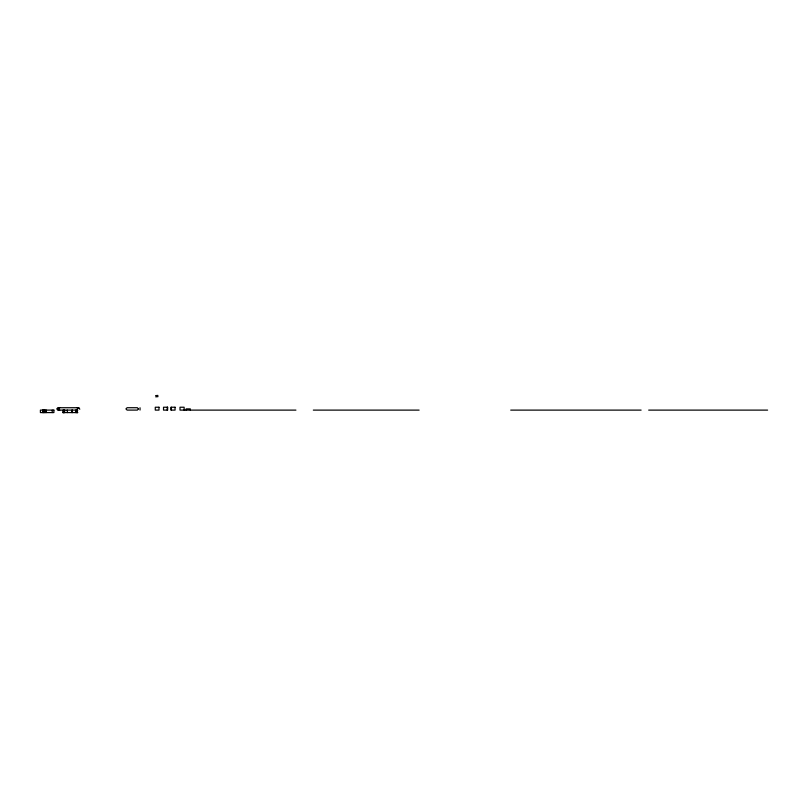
<?xml version="1.0" encoding="UTF-8"?>
<svg xmlns="http://www.w3.org/2000/svg" width="808" height="808" viewBox="0 0 808 808"><rect width="100%" height="100%" fill="white"/><g stroke="black" fill="none" stroke-linecap="round" stroke-linejoin="round"><path stroke-width="1.21" d="M138.37 409.08L137.36 410.09L127.119 410.1L125.927 408.909L127.119 407.717L137.36 407.727L138.37 408.737M79.79 409.252L79.144 408.02L76.932 407.727M58.873 407.838L57.651 408.747L58.368 409.818M59.156 407.777L57.237 408.747L58.61 409.919M58.752 407.777L59.459 407.747M155.601 395.617L157.944 395.415M155.712 396.849L158.055 396.647M59.762 407.727C57.338 406.676 55.469 410.242 58.752 410.06M58.934 407.727L77.75 407.727L79.275 408.424M58.934 410.111L77.831 410.111M295.92 410.111L180.002 410.111L180.002 407.232L184.123 407.232L184.123 410.111M313.332 410.111L419.11 410.111M510.727 410.111L641.108 410.111M648.683 410.111L767.6 410.111M62.721 412.585L77.831 412.585M58.63 410.1L59.762 410.111M77.235 407.747L77.942 407.777M58.338 410.06L59.459 410.1M77.528 407.777L78.225 407.838M59.156 410.06L58.196 409.919M78.083 407.919L78.861 408.424M190.304 410.111L190.304 408.878L186.183 408.878L186.183 410.111M171.347 407.232L171.347 410.111M167.226 407.232L167.226 410.111M140.026 407.757L140.026 410.06M77.386 410.111L77.386 412.585M77.316 410.111L77.316 412.585M76.992 410.111L76.992 412.585M76.78 410.111L76.78 412.585M76.174 410.111L76.174 412.585M75.821 410.111L75.821 412.585M72.185 410.111L72.185 412.585M72.033 410.111L72.033 412.585M67.296 410.111L67.407 412.585M64.6 410.111L64.6 412.585M64.115 410.111L64.115 412.585M64.064 410.111L64.064 412.585M63.792 410.111L63.792 412.585M63.68 410.111L63.61 412.585M63.307 410.111L63.307 412.585M63.125 410.111L63.125 412.585M52.217 410.111L52.217 412.585M46.228 410.111L46.228 412.585M45.682 410.111L45.682 412.585M44.561 410.111L44.561 412.585M43.975 410.111L43.975 412.585M43.349 410.111L43.349 412.585M43.137 410.111L43.137 412.585M42.652 410.111L42.652 412.585M158.984 407.232L155.277 407.232L155.277 410.111L158.984 410.111L158.984 407.232M167.64 407.232L163.519 407.232L163.519 410.111L167.64 410.111L167.64 407.232M175.053 407.232L170.932 407.232L170.932 410.111L175.053 410.111L175.053 407.232M53.914 410.111L40.4 410.111L40.4 412.585L53.914 412.585L53.873 410.111"/></g></svg>
